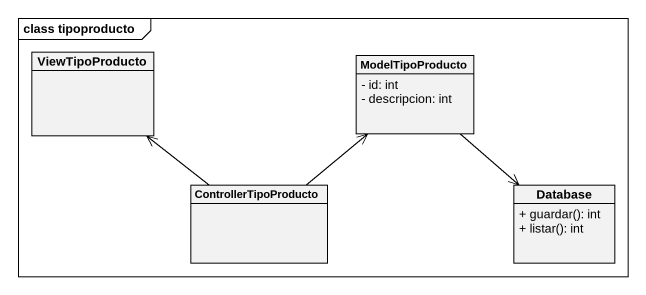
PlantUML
@startuml
mainframe class tipoproducto
hide circle
hide empty members
skinparam classAttributeIconSize 0
class ViewTipoProducto
class ModelTipoProducto {
  - id: int
  - descripcion: int
}
class ControllerTipoProducto
class "Database" as Database_ {
  + guardar(): int
  + listar(): int
}
ModelTipoProducto --> Database_
ControllerTipoProducto -up-> ViewTipoProducto
ControllerTipoProducto -up-> ModelTipoProducto
@enduml
